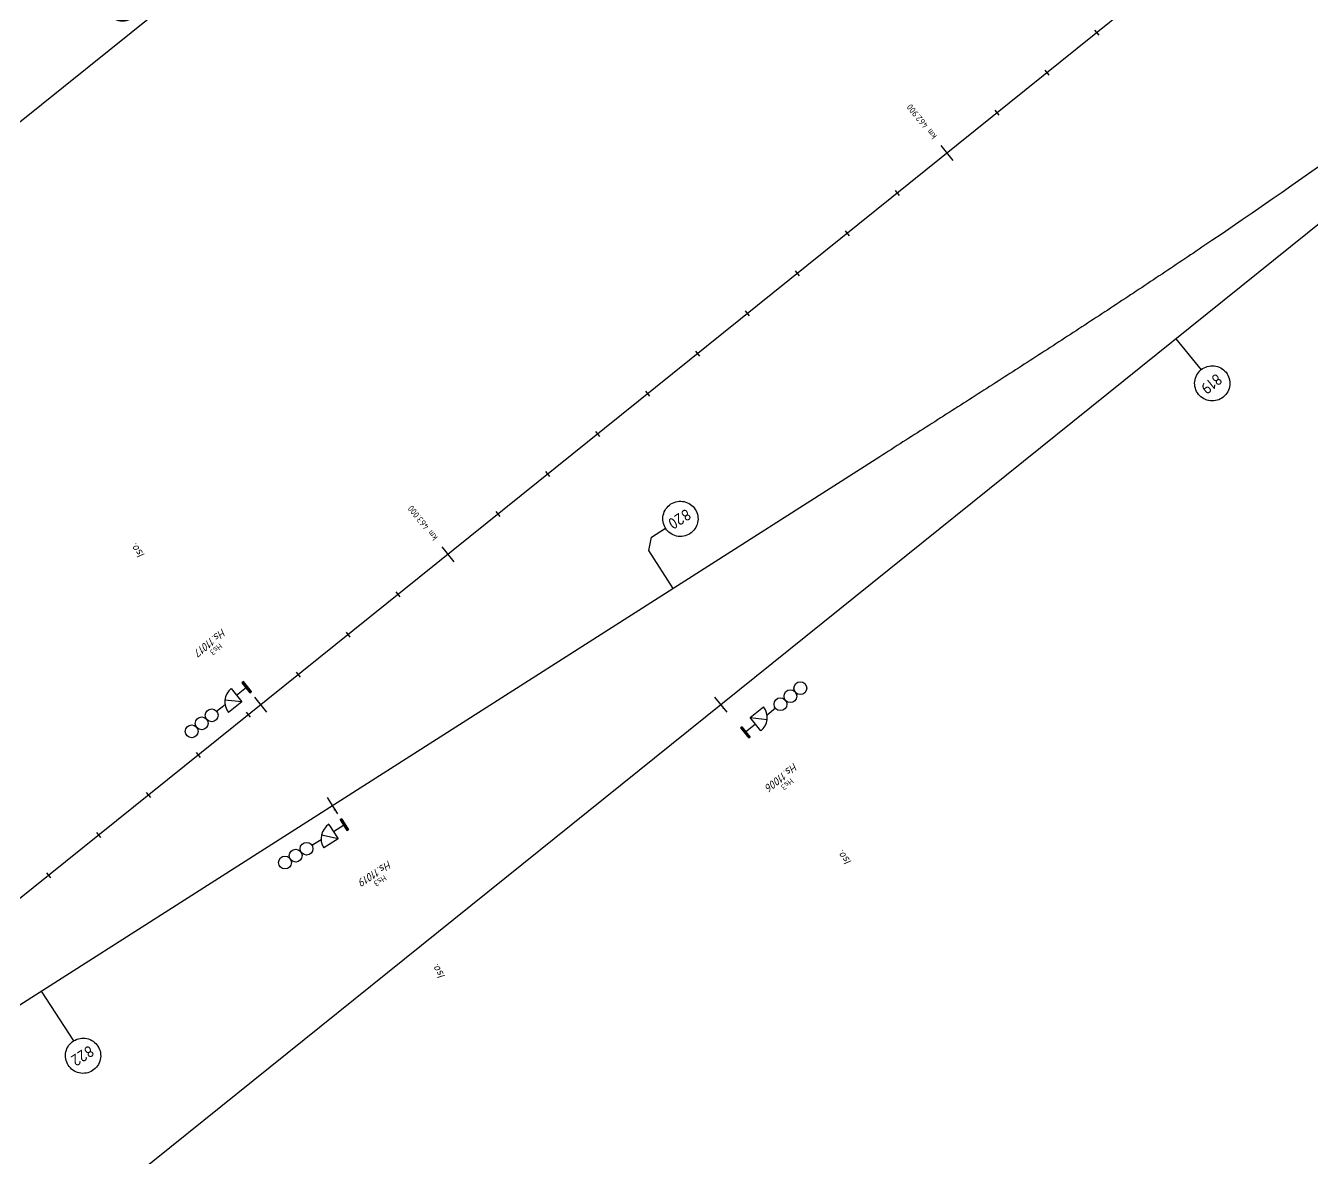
# Model space of a CAD drawing. Header units: metres. Extents: x 304105 to 305280, y 6702571 to 6703615.
# Drawn here: x 304495.6 to 304696.5, y 6702747.4 to 6702924.2 of the extents above; entities that cross this region are included whole.
import ezdxf
from ezdxf.enums import TextEntityAlignment as Align

# ---------------------------------------------------------------- set-up
doc = ezdxf.new("R2010")
doc.units = ezdxf.units.M
for name, color, linetype in [('JBTFE__INNSETTINGSPUNKT', 62, 'Continuous'), ('JBTFE_TABELLER', 7, 'Continuous'), ('JBTOB__INFO', 4, 'Continuous'), ('JBTOB__NAVN', 2, 'Continuous'), ('JBTOB_KO_SPO', 2, 'Continuous'), ('JBTSI__INFO', 4, 'Continuous'), ('JBTSI__NAVN', 2, 'Continuous'), ('JBTSI_SA_SIG', 2, 'Continuous'), ('JBTSI_SA_SKJ', 2, 'Continuous'), ('JBTSI_SA_SPF', 2, 'Continuous'), ('RC_SYMBOLFRAMES', 7, 'Continuous')]:
    doc.layers.add(name, color=color, linetype=linetype)
doc.layers.add('JBTFE_ANNOTATIONS_MILEAGE', color=2, linetype='Continuous', true_color=0xffff00)
doc.styles.add('ISO', font='iso3098.shx')
doc.styles.add('RC-STANDARD', font='iso3098.shx')

# ---------------------------------------------------------------- blocks, each defined once
blk = doc.blocks.new('NO-BN-2D-JBTFE-SECTION-SYMBOL')
at = {"color": 0, "linetype": 'ByBlock', "lineweight": -2, "transparency": 16777216, "style": 'ISO'}
blk.add_attdef('X_001', (-0.63, -0.9), '', height=1.8, dxfattribs=at)
blk = doc.blocks.new('*Z47')
at = {"layer": 'RC_SYMBOLFRAMES', "color": 0, "linetype": 'Continuous', "transparency": 16777216}
blk.add_lwpolyline([(-0.09, 2.75, -0.414214), (2.66, 0), (2.66, 0, -0.414214), (-0.09, -2.75, -0.414214), (-2.84, 0), (-2.84, 0, -0.414214), (-0.09, 2.75)], format="xyb", close=True, dxfattribs=at)
blk.add_lwpolyline([(0, -12), (-0.07, -2.75)], dxfattribs=at)
at = {"color": 0, "linetype": 'ByBlock', "lineweight": -2, "transparency": 16777216}
ref = blk.add_blockref('NO-BN-2D-JBTFE-SECTION-SYMBOL', (0, 0), dxfattribs=at)
ref.add_attrib('X_001', '822', (-1.86, -0.93), dxfattribs={"color": 0, "linetype": 'ByBlock', "lineweight": -2, "transparency": 16777216, "height": 1.8, "style": 'ISO'})
at = {"layer": 'JBTSI__INFO', "color": 0, "linetype": 'ByBlock', "lineweight": -2, "transparency": 16777216, "style": 'ISO'}
blk.add_attdef('OBJEKTINFO', text='', height=0.9, rotation=270, dxfattribs=at).set_placement((1.4, 30), align=Align.MIDDLE_CENTER)
at = {"layer": 'JBTSI__NAVN', "color": 0, "linetype": 'ByBlock', "lineweight": -2, "transparency": 16777216, "style": 'ISO', "oblique": 15}
blk.add_attdef('OBJEKTNAVN', text='', height=1.25, rotation=270, dxfattribs=at).set_placement((0, 30), align=Align.MIDDLE_CENTER)
blk = doc.blocks.new('*Z55', base_point=(304770.23, 6702976.87))
at = {"color": 0}
for p, q in [((304662.53, 6702923.52), (304663.16, 6702922.74)), ((304654.74, 6702917.26), (304655.36, 6702916.48)), ((304646.94, 6702910.99), (304647.57, 6702910.21)), ((304638.52, 6702905.5), (304640.4, 6702903.17)), ((304631.36, 6702898.46), (304631.98, 6702897.68)), ((304623.56, 6702892.19), (304624.19, 6702891.41)), ((304615.77, 6702885.93), (304616.4, 6702885.15)), ((304607.98, 6702879.66), (304608.6, 6702878.88)), ((304600.18, 6702873.39), (304600.81, 6702872.61)), ((304592.39, 6702867.13), (304593.02, 6702866.35)), ((304584.6, 6702860.86), (304585.22, 6702860.08)), ((304576.8, 6702854.6), (304577.43, 6702853.82)), ((304569.01, 6702848.33), (304569.63, 6702847.55)), ((304560.59, 6702842.84), (304562.47, 6702840.51)), ((304553.42, 6702835.8), (304554.05, 6702835.02)), ((304545.63, 6702829.53), (304546.25, 6702828.75)), ((304537.83, 6702823.27), (304538.46, 6702822.49)), ((304530.04, 6702817), (304530.67, 6702816.22)), ((304522.25, 6702810.74), (304522.87, 6702809.96)), ((304514.45, 6702804.47), (304515.08, 6702803.69)), ((304506.66, 6702798.2), (304507.29, 6702797.42)), ((304498.87, 6702791.94), (304499.49, 6702791.16))]:
    blk.add_line(p, q, dxfattribs=at)
at = {"color": 0, "char_height": 1, "attachment_point": 4, "rotation": 128.7992, "style": 'RC-STANDARD'}
for s, insert in [('km 462.900', (304637.58, 6702906.67)), ('km 463.000', (304559.65, 6702844.01))]:
    blk.add_mtext(s, dxfattribs=dict(at, insert=insert))
blk = doc.blocks.new('NO-BN-2D-JBTSI-SIGNAL-20-HS3-DS')
at = {"color": 0, "linetype": 'ByBlock', "lineweight": -2, "transparency": 16777216}
for p, q in [((-1.33, 2), (-1.33, 4.67)), ((0, 6), (0, 4.31)), ((-1.33, 2), (0.55, 3.89)), ((1.33, 2), (-1.33, 2)), ((0, 2), (0, 0))]:
    blk.add_line(p, q, dxfattribs=at)
at = {"color": 0, "linetype": 'Continuous', "lineweight": -2, "transparency": 16777216}
for p, q in [((-0.71, -0.15), (-1, 0.14)), ((-0.76, -0.15), (-1, 0.09)), ((-0.8, -0.15), (-1, 0.05)), ((-0.85, -0.15), (-1, 0)), ((-0.67, -0.15), (-0.97, 0.15)), ((-0.62, -0.15), (-0.92, 0.15)), ((-0.58, -0.15), (-0.88, 0.15)), ((-0.53, -0.15), (-0.83, 0.15)), ((-0.49, -0.15), (-0.79, 0.15)), ((-0.44, -0.15), (-0.74, 0.15)), ((-0.4, -0.15), (-0.7, 0.15)), ((-0.35, -0.15), (-0.65, 0.15)), ((-0.31, -0.15), (-0.61, 0.15)), ((-0.26, -0.15), (-0.56, 0.15)), ((-0.22, -0.15), (-0.52, 0.15)), ((-0.17, -0.15), (-0.47, 0.15)), ((-0.13, -0.15), (-0.43, 0.15)), ((-0.08, -0.15), (-0.38, 0.15)), ((-0.04, -0.15), (-0.34, 0.15)), ((0.01, -0.15), (-0.29, 0.15)), ((0.05, -0.15), (-0.25, 0.15)), ((0.1, -0.15), (-0.2, 0.15)), ((0.14, -0.15), (-0.16, 0.15)), ((0.18, -0.15), (-0.12, 0.15)), ((0.23, -0.15), (-0.07, 0.15)), ((0.27, -0.15), (-0.03, 0.15)), ((0.32, -0.15), (0.02, 0.15)), ((0.36, -0.15), (0.06, 0.15)), ((0.41, -0.15), (0.11, 0.15)), ((0.45, -0.15), (0.15, 0.15)), ((0.5, -0.15), (0.2, 0.15)), ((0.54, -0.15), (0.24, 0.15)), ((0.59, -0.15), (0.29, 0.15)), ((0.63, -0.15), (0.33, 0.15)), ((0.68, -0.15), (0.38, 0.15)), ((0.72, -0.15), (0.42, 0.15)), ((0.77, -0.15), (0.47, 0.15)), ((0.81, -0.15), (0.51, 0.15)), ((0.86, -0.15), (0.56, 0.15)), ((0.9, -0.15), (0.6, 0.15)), ((0.95, -0.15), (0.65, 0.15)), ((0.99, -0.15), (0.69, 0.15)), ((1, -0.11), (0.74, 0.15)), ((1, -0.07), (0.78, 0.15)), ((1, -0.02), (0.83, 0.15)), ((1, 0.02), (0.87, 0.15)), ((1, 0.07), (0.92, 0.15)), ((1, 0.11), (0.96, 0.15)), ((-0.89, -0.15), (-1, -0.04)), ((-0.94, -0.15), (-1, -0.09)), ((-0.98, -0.15), (-1, -0.13))]:
    blk.add_line(p, q, dxfattribs=at)
at = {"color": 0, "linetype": 'ByBlock', "lineweight": -2, "transparency": 16777216}
blk.add_lwpolyline([(1, -0.15), (1, 0.15), (-1, 0.15), (-1, -0.15)], close=True, dxfattribs=at)
for centre in [(0, 11), (0, 9), (0, 7)]:
    blk.add_circle(centre, 1, dxfattribs=at)
blk.add_arc((-1.33, 2), 2.67, 0, 90, dxfattribs=at)
blk = doc.blocks.new('NO-BN-2D-INSERTION-POINT')
at = {"layer": 'JBTFE__INNSETTINGSPUNKT', "linetype": 'ByBlock', "lineweight": -2, "transparency": 16777216}
for p, q in [((-0.05, 0), (0.05, 0)), ((0, -0.05), (0, 0.05))]:
    blk.add_line(p, q, dxfattribs=at)
blk.add_circle((0, 0), 0.05, dxfattribs=at)
blk = doc.blocks.new('*Z60')
at = {"color": 0, "linetype": 'ByBlock', "lineweight": -2, "transparency": 16777216, "rotation": 270.0000000000001}
blk.add_blockref('NO-BN-2D-JBTSI-SIGNAL-20-HS3-DS', (0, 0), dxfattribs=at)
at = {"color": 0, "linetype": 'ByBlock', "lineweight": -2, "transparency": 16777216}
blk.add_blockref('NO-BN-2D-INSERTION-POINT', (0, 0), dxfattribs=at)
at = {"layer": 'JBTSI__INFO', "color": 0, "linetype": 'ByBlock', "lineweight": -2, "transparency": 16777216, "style": 'ISO'}
blk.add_attdef('OBJEKTINFO', text='', height=0.9, dxfattribs=at).set_placement((0, -7.6), align=Align.MIDDLE_CENTER)
at = {"layer": 'JBTSI__NAVN', "color": 0, "linetype": 'ByBlock', "lineweight": -2, "transparency": 16777216, "style": 'ISO', "oblique": 15}
blk.add_attdef('OBJEKTNAVN', text='', height=1.25, dxfattribs=at).set_placement((0, -9), align=Align.MIDDLE_CENTER)
blk = doc.blocks.new('*Z61')
at = {"color": 0, "linetype": 'ByBlock', "lineweight": -2, "transparency": 16777216, "rotation": 266.8295509203166}
blk.add_blockref('NO-BN-2D-JBTSI-SIGNAL-20-HS3-DS', (0, 0), dxfattribs=at)
at = {"color": 0, "linetype": 'ByBlock', "lineweight": -2, "transparency": 16777216}
blk.add_blockref('NO-BN-2D-INSERTION-POINT', (0, 0), dxfattribs=at)
at = {"layer": 'JBTSI__INFO', "color": 0, "linetype": 'ByBlock', "lineweight": -2, "transparency": 16777216, "style": 'ISO'}
blk.add_attdef('OBJEKTINFO', text='', height=0.9, dxfattribs=at).set_placement((0, 10.4), align=Align.MIDDLE_CENTER)
at = {"layer": 'JBTSI__NAVN', "color": 0, "linetype": 'ByBlock', "lineweight": -2, "transparency": 16777216, "style": 'ISO', "oblique": 15}
blk.add_attdef('OBJEKTNAVN', text='', height=1.25, dxfattribs=at).set_placement((0, 9), align=Align.MIDDLE_CENTER)
blk = doc.blocks.new('NO-BN-2D-JBTSI-TOGDETEKSJON-EN-STREK-ISOLERT-SKJOET')
at = {"color": 0, "linetype": 'ByBlock', "lineweight": -2, "transparency": 16777216}
blk.add_line((0, -2.25), (0, 0.75), dxfattribs=at)
blk = doc.blocks.new('*Z72')
at = {"color": 0, "linetype": 'ByBlock', "lineweight": -2, "transparency": 16777216}
for name in ['NO-BN-2D-INSERTION-POINT', 'NO-BN-2D-JBTSI-TOGDETEKSJON-EN-STREK-ISOLERT-SKJOET']:
    blk.add_blockref(name, (0, 0), dxfattribs=at)
at = {"layer": 'JBTSI__INFO', "color": 0, "linetype": 'ByBlock', "lineweight": -2, "transparency": 16777216, "style": 'ISO'}
blk.add_attdef('OBJEKTINFO', text='', height=0.9, rotation=270, dxfattribs=at).set_placement((1.4, 30), align=Align.MIDDLE_CENTER)
at = {"layer": 'JBTSI__NAVN', "color": 0, "linetype": 'ByBlock', "lineweight": -2, "transparency": 16777216, "style": 'ISO', "oblique": 15}
blk.add_attdef('OBJEKTNAVN', text='', height=1.25, rotation=270, dxfattribs=at).set_placement((0, 30), align=Align.MIDDLE_CENTER)
blk = doc.blocks.new('*Z73')
at = {"color": 0, "linetype": 'ByBlock', "lineweight": -2, "transparency": 16777216, "rotation": 180}
blk.add_blockref('NO-BN-2D-JBTSI-TOGDETEKSJON-EN-STREK-ISOLERT-SKJOET', (0, 0), dxfattribs=at)
at = {"color": 0, "linetype": 'ByBlock', "lineweight": -2, "transparency": 16777216}
blk.add_blockref('NO-BN-2D-INSERTION-POINT', (0, 0), dxfattribs=at)
at = {"layer": 'JBTSI__INFO', "color": 0, "linetype": 'ByBlock', "lineweight": -2, "transparency": 16777216, "style": 'ISO'}
blk.add_attdef('OBJEKTINFO', text='', height=0.9, rotation=270, dxfattribs=at).set_placement((1.4, -30), align=Align.MIDDLE_CENTER)
at = {"layer": 'JBTSI__NAVN', "color": 0, "linetype": 'ByBlock', "lineweight": -2, "transparency": 16777216, "style": 'ISO', "oblique": 15}
blk.add_attdef('OBJEKTNAVN', text='', height=1.25, rotation=270, dxfattribs=at).set_placement((0, -30), align=Align.MIDDLE_CENTER)
blk = doc.blocks.new('*Z74')
at = {"layer": 'RC_SYMBOLFRAMES', "color": 0, "linetype": 'Continuous', "transparency": 16777216}
blk.add_lwpolyline([(0, 12), (0, 4.94), (-1.5, 3.44), (-4.08, 3.44)], dxfattribs=at)
blk.add_lwpolyline([(-6.83, 6.19, -0.414214), (-4.08, 3.44), (-4.08, 3.44, -0.414214), (-6.83, 0.69, -0.414214), (-9.58, 3.44), (-9.58, 3.44, -0.414214), (-6.83, 6.19)], format="xyb", close=True, dxfattribs=at)
at = {"color": 0, "linetype": 'ByBlock', "lineweight": -2, "transparency": 16777216}
ref = blk.add_blockref('NO-BN-2D-JBTFE-SECTION-SYMBOL', (-6.71, 3.44), dxfattribs=at)
ref.add_attrib('X_001', '820', (-8.54, 2.51), dxfattribs={"color": 0, "linetype": 'ByBlock', "lineweight": -2, "transparency": 16777216, "height": 1.8, "style": 'ISO'})
at = {"layer": 'JBTSI__INFO', "linetype": 'ByBlock', "lineweight": -2, "transparency": 16777216, "style": 'ISO'}
blk.add_attdef('OBJEKTINFO', text='', height=0.9, rotation=270, dxfattribs=at).set_placement((-1.4, 30), align=Align.MIDDLE_CENTER)
at = {"layer": 'JBTSI__NAVN', "color": 0, "linetype": 'ByBlock', "lineweight": -2, "transparency": 16777216, "style": 'ISO', "oblique": 15}
blk.add_attdef('OBJEKTNAVN', text='', height=1.25, rotation=270, dxfattribs=at).set_placement((1.4, 30), align=Align.MIDDLE_CENTER)
blk = doc.blocks.new('*Z92')
at = {"color": 0, "linetype": 'ByBlock', "lineweight": -2, "transparency": 16777216}
for name in ['NO-BN-2D-INSERTION-POINT', 'NO-BN-2D-JBTSI-TOGDETEKSJON-EN-STREK-ISOLERT-SKJOET']:
    blk.add_blockref(name, (0, 0), dxfattribs=at)
at = {"layer": 'JBTOB__INFO', "color": 0, "linetype": 'ByBlock', "lineweight": -2, "transparency": 16777216, "style": 'ISO'}
blk.add_attdef('OBJEKTINFO', text='', height=0.9, rotation=270, dxfattribs=at).set_placement((-1.4, 30), align=Align.MIDDLE_CENTER)
at = {"layer": 'JBTOB__NAVN', "color": 0, "linetype": 'ByBlock', "lineweight": -2, "transparency": 16777216, "style": 'ISO', "oblique": 15}
blk.add_attdef('OBJEKTNAVN', text='', height=1.25, rotation=270, dxfattribs=at).set_placement((1.4, 30), align=Align.MIDDLE_CENTER)
blk = doc.blocks.new('*Z93')
at = {"color": 0, "linetype": 'ByBlock', "lineweight": -2, "transparency": 16777216, "rotation": 90.00000000000001}
blk.add_blockref('NO-BN-2D-JBTSI-SIGNAL-20-HS3-DS', (0, 0), dxfattribs=at)
at = {"color": 0, "linetype": 'ByBlock', "lineweight": -2, "transparency": 16777216}
blk.add_blockref('NO-BN-2D-INSERTION-POINT', (0, 0), dxfattribs=at)
at = {"layer": 'JBTSI__INFO', "color": 0, "linetype": 'ByBlock', "lineweight": -2, "transparency": 16777216, "style": 'ISO'}
blk.add_attdef('OBJEKTINFO', text='', height=0.9, dxfattribs=at).set_placement((0, 11), align=Align.MIDDLE_CENTER)
at = {"layer": 'JBTSI__NAVN', "color": 0, "linetype": 'ByBlock', "lineweight": -2, "transparency": 16777216, "style": 'ISO', "oblique": 15}
blk.add_attdef('OBJEKTNAVN', text='', height=1.25, dxfattribs=at).set_placement((0, 8), align=Align.MIDDLE_CENTER)
blk = doc.blocks.new('*Z94')
at = {"layer": 'RC_SYMBOLFRAMES', "color": 0, "linetype": 'Continuous', "transparency": 16777216}
blk.add_lwpolyline([(-0.06, 2.75, -0.414214), (2.69, 0), (2.69, 0, -0.414214), (-0.06, -2.75, -0.414214), (-2.81, 0), (-2.81, 0, -0.414214), (-0.06, 2.75)], format="xyb", close=True, dxfattribs=at)
blk.add_lwpolyline([(0, -9), (-0.04, -2.75)], dxfattribs=at)
at = {"color": 0, "linetype": 'ByBlock', "lineweight": -2, "transparency": 16777216}
ref = blk.add_blockref('NO-BN-2D-JBTFE-SECTION-SYMBOL', (0, 0), dxfattribs=at)
ref.add_attrib('X_001', '819', (-1.63, -0.9), dxfattribs={"color": 0, "linetype": 'ByBlock', "lineweight": -2, "transparency": 16777216, "height": 1.8, "style": 'ISO'})
at = {"layer": 'JBTSI__INFO', "linetype": 'ByBlock', "lineweight": -2, "transparency": 16777216, "style": 'ISO'}
blk.add_attdef('OBJEKTINFO', text='', height=0.9, rotation=270, dxfattribs=at).set_placement((-1.4, 30), align=Align.MIDDLE_CENTER)
at = {"layer": 'JBTSI__NAVN', "color": 0, "linetype": 'ByBlock', "lineweight": -2, "transparency": 16777216, "style": 'ISO', "oblique": 15}
blk.add_attdef('OBJEKTNAVN', text='', height=1.25, rotation=270, dxfattribs=at).set_placement((1.4, 30), align=Align.MIDDLE_CENTER)
blk = doc.blocks.new('NO-BN-2D-JBTSI-SIGNAL-20-HS3')
at = {"color": 0, "linetype": 'ByBlock', "lineweight": -2, "transparency": 16777216}
blk.add_line((0, 6), (0, 0), dxfattribs=at)
at = {"color": 0, "linetype": 'Continuous', "lineweight": -2, "transparency": 16777216}
for p, q in [((-0.71, -0.15), (-1, 0.14)), ((-0.76, -0.15), (-1, 0.09)), ((-0.8, -0.15), (-1, 0.05)), ((-0.85, -0.15), (-1, 0)), ((-0.67, -0.15), (-0.97, 0.15)), ((-0.62, -0.15), (-0.92, 0.15)), ((-0.58, -0.15), (-0.88, 0.15)), ((-0.53, -0.15), (-0.83, 0.15)), ((-0.49, -0.15), (-0.79, 0.15)), ((-0.44, -0.15), (-0.74, 0.15)), ((-0.4, -0.15), (-0.7, 0.15)), ((-0.35, -0.15), (-0.65, 0.15)), ((-0.31, -0.15), (-0.61, 0.15)), ((-0.26, -0.15), (-0.56, 0.15)), ((-0.22, -0.15), (-0.52, 0.15)), ((-0.17, -0.15), (-0.47, 0.15)), ((-0.13, -0.15), (-0.43, 0.15)), ((-0.08, -0.15), (-0.38, 0.15)), ((-0.04, -0.15), (-0.34, 0.15)), ((0.01, -0.15), (-0.29, 0.15)), ((0.05, -0.15), (-0.25, 0.15)), ((0.1, -0.15), (-0.2, 0.15)), ((0.14, -0.15), (-0.16, 0.15)), ((0.18, -0.15), (-0.12, 0.15)), ((0.23, -0.15), (-0.07, 0.15)), ((0.27, -0.15), (-0.03, 0.15)), ((0.32, -0.15), (0.02, 0.15)), ((0.36, -0.15), (0.06, 0.15)), ((0.41, -0.15), (0.11, 0.15)), ((0.45, -0.15), (0.15, 0.15)), ((0.5, -0.15), (0.2, 0.15)), ((0.54, -0.15), (0.24, 0.15)), ((0.59, -0.15), (0.29, 0.15)), ((0.63, -0.15), (0.33, 0.15)), ((0.68, -0.15), (0.38, 0.15)), ((0.72, -0.15), (0.42, 0.15)), ((0.77, -0.15), (0.47, 0.15)), ((0.81, -0.15), (0.51, 0.15)), ((0.86, -0.15), (0.56, 0.15)), ((0.9, -0.15), (0.6, 0.15)), ((0.95, -0.15), (0.65, 0.15)), ((0.99, -0.15), (0.69, 0.15)), ((1, -0.11), (0.74, 0.15)), ((1, -0.07), (0.78, 0.15)), ((1, -0.02), (0.83, 0.15)), ((1, 0.02), (0.87, 0.15)), ((1, 0.07), (0.92, 0.15)), ((1, 0.11), (0.96, 0.15)), ((-0.89, -0.15), (-1, -0.04)), ((-0.94, -0.15), (-1, -0.09)), ((-0.98, -0.15), (-1, -0.13))]:
    blk.add_line(p, q, dxfattribs=at)
at = {"color": 0, "linetype": 'ByBlock', "lineweight": -2, "transparency": 16777216}
blk.add_lwpolyline([(1, -0.15), (1, 0.15), (-1, 0.15), (-1, -0.15)], close=True, dxfattribs=at)
for centre in [(0, 11), (0, 9), (0, 7)]:
    blk.add_circle(centre, 1, dxfattribs=at)
blk = doc.blocks.new('NO-BN-2D-JBTSI-SIGNAL-43-DS')
at = {"color": 0, "linetype": 'ByBlock', "lineweight": -2, "transparency": 16777216}
for p, q in [((-1.33, 2), (-1.33, 4.67)), ((-1.33, 2), (0.55, 3.89)), ((1.33, 2), (-1.33, 2)), ((0, 0), (0, 2))]:
    blk.add_line(p, q, dxfattribs=at)
at = {"color": 0, "linetype": 'Continuous', "lineweight": -2, "transparency": 16777216}
for p, q in [((-0.71, -0.15), (-1, 0.14)), ((-0.76, -0.15), (-1, 0.09)), ((-0.8, -0.15), (-1, 0.05)), ((-0.85, -0.15), (-1, 0)), ((-0.67, -0.15), (-0.97, 0.15)), ((-0.62, -0.15), (-0.92, 0.15)), ((-0.58, -0.15), (-0.88, 0.15)), ((-0.53, -0.15), (-0.83, 0.15)), ((-0.49, -0.15), (-0.79, 0.15)), ((-0.44, -0.15), (-0.74, 0.15)), ((-0.4, -0.15), (-0.7, 0.15)), ((-0.35, -0.15), (-0.65, 0.15)), ((-0.31, -0.15), (-0.61, 0.15)), ((-0.26, -0.15), (-0.56, 0.15)), ((-0.22, -0.15), (-0.52, 0.15)), ((-0.17, -0.15), (-0.47, 0.15)), ((-0.13, -0.15), (-0.43, 0.15)), ((-0.08, -0.15), (-0.38, 0.15)), ((-0.04, -0.15), (-0.34, 0.15)), ((0.01, -0.15), (-0.29, 0.15)), ((0.05, -0.15), (-0.25, 0.15)), ((0.1, -0.15), (-0.2, 0.15)), ((0.14, -0.15), (-0.16, 0.15)), ((0.18, -0.15), (-0.12, 0.15)), ((0.23, -0.15), (-0.07, 0.15)), ((0.27, -0.15), (-0.03, 0.15)), ((0.32, -0.15), (0.02, 0.15)), ((0.36, -0.15), (0.06, 0.15)), ((0.41, -0.15), (0.11, 0.15)), ((0.45, -0.15), (0.15, 0.15)), ((0.5, -0.15), (0.2, 0.15)), ((0.54, -0.15), (0.24, 0.15)), ((0.59, -0.15), (0.29, 0.15)), ((0.63, -0.15), (0.33, 0.15)), ((0.68, -0.15), (0.38, 0.15)), ((0.72, -0.15), (0.42, 0.15)), ((0.77, -0.15), (0.47, 0.15)), ((0.81, -0.15), (0.51, 0.15)), ((0.86, -0.15), (0.56, 0.15)), ((0.9, -0.15), (0.6, 0.15)), ((0.95, -0.15), (0.65, 0.15)), ((0.99, -0.15), (0.69, 0.15)), ((1, -0.11), (0.74, 0.15)), ((1, -0.07), (0.78, 0.15)), ((1, -0.02), (0.83, 0.15)), ((1, 0.02), (0.87, 0.15)), ((1, 0.07), (0.92, 0.15)), ((1, 0.11), (0.96, 0.15)), ((-0.89, -0.15), (-1, -0.04)), ((-0.94, -0.15), (-1, -0.09)), ((-0.98, -0.15), (-1, -0.13))]:
    blk.add_line(p, q, dxfattribs=at)
at = {"color": 0, "linetype": 'ByBlock', "lineweight": -2, "transparency": 16777216}
blk.add_lwpolyline([(1, -0.15), (1, 0.15), (-1, 0.15), (-1, -0.15)], close=True, dxfattribs=at)
blk.add_arc((-1.33, 2), 2.67, 0, 90, dxfattribs=at)
blk = doc.blocks.new('*T96')
at = {"layer": 'JBTFE_TABELLER', "color": 0, "linetype": 'ByBlock', "lineweight": -2, "transparency": 16777216}
for p, q in [((-252.96, 314.62), (-876.43, -186.65)), ((0, 0), (-252.96, 314.62)), ((-247.73, 308.13), (-871.21, -193.15)), ((-239.17, 297.48), (-862.65, -203.8)), ((-233.95, 290.98), (-857.43, -210.29)), ((-228.73, 284.49), (-852.2, -216.79)), ((-223.51, 277.99), (-846.98, -223.28)), ((-64.72, -15.25), (-299.72, 277.03)), ((-218.28, 271.5), (-841.76, -229.78)), ((-208.79, 259.69), (-832.27, -241.58)), ((-199.3, 247.88), (-822.78, -253.39)), ((-111.48, -52.85), (-346.48, 239.43)), ((-189.81, 236.08), (-813.28, -265.2)), ((-180.31, 224.27), (-803.79, -277)), ((-170.82, 212.46), (-794.3, -288.81)), ((-158.24, -90.45), (-393.24, 201.84)), ((-161.33, 200.66), (-784.8, -300.62)), ((-151.83, 188.85), (-775.31, -312.43)), ((-142.34, 177.04), (-765.82, -324.23)), ((-132.85, 165.23), (-756.33, -336.04)), ((-197.28, -137.65), (-440, 164.24)), ((-123.36, 153.43), (-746.83, -347.85)), ((-113.86, 141.62), (-737.34, -359.65)), ((-104.37, 129.81), (-727.85, -371.46)), ((-94.88, 118.01), (-718.35, -383.27)), ((-267.35, -178.17), (-502.35, 114.11)), ((-85.38, 106.2), (-708.86, -395.07)), ((-75.89, 94.39), (-699.37, -406.88)), ((-66.4, 82.58), (-689.88, -418.69)), ((-314.11, -215.76), (-549.11, 76.52)), ((-56.91, 70.78), (-680.38, -430.5)), ((-47.41, 58.97), (-670.89, -442.3)), ((-353.15, -262.97), (-595.87, 38.92)), ((-17.96, 22.34), (-641.44, -478.93)), ((-10.23, 12.73), (-633.71, -488.54)), ((-407.64, -290.95), (-642.63, 1.33)), ((0, 0), (-623.48, -501.27)), ((-454.4, -328.55), (-689.39, -36.27)), ((-501.16, -366.15), (-736.15, -73.86)), ((-540.19, -413.35), (-782.91, -111.46)), ((-594.68, -441.34), (-829.67, -149.06)), ((-623.48, -501.27), (-876.43, -186.65))]:
    blk.add_line(p, q, dxfattribs=at)
at = {"layer": 'JBTFE_TABELLER', "color": 0, "transparency": 16777216, "rotation": 218.7991578930768}
for name, p in [('NO-BN-2D-JBTSI-SIGNAL-43-DS', (-851.86, -169.34)), ('NO-BN-2D-JBTSI-SIGNAL-43-DS', (-844.97, -177.91)), ('NO-BN-2D-JBTSI-SIGNAL-43-DS', (-838.07, -186.49)), ('NO-BN-2D-JBTSI-SIGNAL-43-DS', (-832.85, -192.98)), ('NO-BN-2D-JBTSI-SIGNAL-43-DS', (-827.63, -199.47)), ('NO-BN-2D-JBTSI-SIGNAL-43-DS', (-822.41, -205.97)), ('NO-BN-2D-JBTSI-SIGNAL-20-HS3', (-817.35, -212.26)), ('NO-BN-2D-JBTSI-SIGNAL-20-HS3', (-807.85, -224.07)), ('NO-BN-2D-JBTSI-SIGNAL-20-HS3-DS', (-798.36, -235.88)), ('NO-BN-2D-JBTSI-SIGNAL-20-HS3-DS', (-788.87, -247.68)), ('NO-BN-2D-JBTSI-SIGNAL-20-HS3-DS', (-779.38, -259.49)), ('NO-BN-2D-JBTSI-SIGNAL-20-HS3-DS', (-769.88, -271.3)), ('NO-BN-2D-JBTSI-SIGNAL-20-HS3-DS', (-760.39, -283.11)), ('NO-BN-2D-JBTSI-SIGNAL-20-HS3-DS', (-750.9, -294.91)), ('NO-BN-2D-JBTSI-SIGNAL-20-HS3-DS', (-741.4, -306.72)), ('NO-BN-2D-JBTSI-SIGNAL-20-HS3-DS', (-731.91, -318.53)), ('NO-BN-2D-JBTSI-SIGNAL-20-HS3', (-722.42, -330.33)), ('NO-BN-2D-JBTSI-SIGNAL-20-HS3-DS', (-712.93, -342.14)), ('NO-BN-2D-JBTSI-SIGNAL-20-HS3-DS', (-703.43, -353.95)), ('NO-BN-2D-JBTSI-SIGNAL-20-HS3-DS', (-693.94, -365.76)), ('NO-BN-2D-JBTSI-SIGNAL-20-HS3', (-684.45, -377.56)), ('NO-BN-2D-JBTSI-SIGNAL-20-HS3-DS', (-674.95, -389.37)), ('NO-BN-2D-JBTSI-SIGNAL-20-HS3-DS', (-665.46, -401.18)), ('NO-BN-2D-JBTSI-SIGNAL-20-HS3-DS', (-655.97, -412.98))]:
    blk.add_blockref(name, p, dxfattribs=at)
at = {"layer": 'JBTFE_TABELLER', "color": 0, "transparency": 16777216, "attachment_point": 5, "rotation": 218.7992, "style": 'RC-STANDARD'}
for s, insert, char_height, width in [('Dvergsignal', (-273.72, 292.58), 4, 57), ('Dvergsignal', (-266.83, 284), 4, 57), ('Dvergsignal', (-259.94, 275.43), 4, 57), ('Dvergsignal', (-254.72, 268.94), 4, 57), ('Dvergsignal', (-249.5, 262.44), 4, 57), ('Synkende km', (-320.49, 254.98), 4, 57), ('Dvergsignal', (-244.28, 255.95), 4, 57), ('Synkende km', (-313.59, 246.41), 4, 57), ('Hovedsignal', (-236.92, 246.8), 4, 57), ('Synkende km', (-306.7, 237.84), 4, 57), ('Hovedsignal', (-227.42, 234.99), 4, 57), ('Stigende km', (-301.48, 231.34), 4, 57), ('Stigende km', (-296.26, 224.85), 4, 57), ('Hovedsignal', (-217.93, 223.18), 4, 57), ('Stigende km', (-291.04, 218.35), 4, 57), ('Ds.R106', (-367.25, 217.39), 4, 57), ('Synkende km', (-283.68, 209.2), 4, 57), ('Hovedsignal', (-208.44, 211.38), 4, 57), ('Ds.R104', (-360.35, 208.81), 4, 57), ('Hovedsignal', (-198.95, 199.57), 4, 57), ('Ds.R102', (-353.46, 200.24), 4, 57), ('Synkende km', (-274.19, 197.39), 4, 57), ('Ds.R105', (-348.24, 193.75), 4, 57), ('Hovedsignal', (-189.45, 187.76), 4, 57), ('Synkende km', (-264.69, 185.59), 4, 57), ('Ds.R103', (-343.02, 187.25), 4, 57), ('Ds.R101', (-337.8, 180.76), 4, 57), ('Hovedsignal', (-179.96, 175.95), 4, 57), ('Synkende km', (-255.2, 173.78), 4, 57), ('80', (-414.01, 179.79), 4, 57), ('Hs.11016', (-330.44, 171.61), 4, 57), ('80', (-407.11, 171.22), 4, 57), ('Hovedsignal', (-170.47, 164.15), 4, 57), ('Synkende km', (-245.71, 161.97), 4, 57), ('Hs.11014', (-320.95, 159.8), 4, 57), ('80', (-400.22, 162.65), 4, 57), ('Hovedsignal', (-160.97, 152.34), 4, 57), ('80', (-395, 156.15), 4, 57), ('Synkende km', (-236.21, 150.17), 4, 57), ('Hs.11012', (-311.45, 147.99), 4, 57), ('80', (-389.78, 149.66), 4, 57), ('Hovedsignal', (-151.48, 140.53), 4, 57), ('Synkende km', (-226.72, 138.36), 4, 57), ('80', (-384.56, 143.16), 4, 57), ('Hs.11010', (-301.96, 136.18), 4, 57), ('250', (-377.2, 134.01), 4, 57), ('Synkende km', (-217.23, 126.55), 4, 57), ('Hovedsignal', (-141.99, 128.73), 4, 57), ('Hs.11008', (-292.47, 124.38), 4, 57), ('250', (-367.71, 122.2), 4, 57), ('Hovedsignal', (-132.5, 116.92), 4, 57), ('Stigende km', (-207.74, 114.74), 4, 57), ('Hs.11006', (-282.98, 112.57), 4, 57), ('Hovedsignal', (-123, 105.11), 4, 57), ('250', (-358.21, 110.4), 4, 57), ('Stigende km', (-198.24, 102.94), 4, 57), ('Hs.11004', (-273.48, 100.76), 4, 57), ('250', (-348.72, 98.59), 4, 57), ('Hovedsignal', (-113.51, 93.3), 4, 57), ('OUTBOUND', (-523.12, 92.07), 4, 57), ('Stigende km', (-188.75, 91.13), 4, 57), ('Hs.11002', (-263.99, 88.96), 4, 57), ('OUTBOUND', (-516.22, 83.5), 4, 57), ('Hovedsignal', (-104.02, 81.5), 4, 57), ('80', (-339.23, 86.78), 4, 57), ('Stigende km', (-179.26, 79.32), 4, 57), ('OUTBOUND', (-509.33, 74.92), 4, 57), ('Hs.11019', (-254.5, 77.15), 4, 57), ('250', (-329.74, 74.98), 4, 57), ('Hovedsignal', (-94.52, 69.69), 4, 57), ('OUTBOUND', (-504.11, 68.43), 4, 57), ('Stigende km', (-169.76, 67.52), 4, 57), ('[CROSSING-IN-TO-OUT]', (-569.88, 54.47), 4, 57), ('OUTBOUND', (-498.89, 61.93), 4, 57), ('Hs.11017', (-245, 65.34), 4, 57), ('250', (-320.24, 63.17), 4, 57), ('Hovedsignal', (-85.03, 57.88), 4, 57), ('OUTBOUND', (-493.67, 55.44), 4, 57), ('Stigende km', (-160.27, 55.71), 4, 57), ('Hs.11015', (-235.51, 53.54), 4, 57), ('[OUTBOUND]', (-562.98, 45.9), 4, 57), ('OUTBOUND', (-486.31, 46.29), 4, 57), ('250', (-310.75, 51.36), 4, 57), ('Hovedsignal', (-75.54, 46.08), 4, 57), ('Stigende km', (-150.78, 43.9), 4, 57), ('Hs.11013', (-226.02, 41.73), 4, 57), ('[INBOUND]', (-556.09, 37.33), 4, 57), ('OUTBOUND', (-476.82, 34.48), 4, 57), ('250', (-301.26, 39.55), 4, 57), ('[OUTBOUND]', (-550.87, 30.83), 4, 57), ('Stigende km', (-141.29, 32.1), 4, 57), ('[CROSSING-IN-TO-OUT]', (-540.43, 17.84), 4, 57), ('[TURNAROUND]', (-545.65, 24.34), 4, 57), ('Hs.11011', (-216.53, 29.92), 4, 57), ('Signaltype', (-56.07, 21.86), 7, 57), ('OUTBOUND', (-467.32, 22.67), 4, 57), ('250', (-291.76, 27.75), 4, 57), ('Stigende km', (-131.79, 20.29), 4, 57), ('[CROSSING-IN-TO-OUT]', (-533.07, 8.69), 4, 57), ('Hs.11009', (-207.03, 18.11), 4, 57), ('Høyre', (-616.64, 16.88), 4, 57), ('OUTBOUND', (-457.83, 10.87), 4, 57), ('250', (-282.27, 15.94), 4, 57), ('Stigende km', (-122.3, 8.48), 4, 57), ('Venstre', (-609.75, 8.3), 4, 57), ('Hs.11007', (-197.54, 6.31), 4, 57), ('OUTBOUND', (-448.34, -0.94), 4, 57), ('[OUTBOUND]', (-523.58, -3.11), 4, 57), ('250', (-272.78, 4.13), 4, 57), ('Høyre', (-602.85, -0.27), 4, 57), ('Hs.11005', (-188.05, -5.5), 4, 57), ('Høyre', (-597.63, -6.76), 4, 57), ('OUTBOUND', (-438.84, -12.75), 4, 57), ('250', (-263.29, -7.67), 4, 57), ('[INBOUND]', (-514.08, -14.92), 4, 57), ('Retning', (-102.83, -15.74), 7, 57), ('Venstre', (-592.41, -13.26), 4, 57), ('Hs.11003', (-178.55, -17.31), 4, 57), ('Høyre', (-587.19, -19.75), 4, 57), ('[TURNAROUND]', (-504.59, -26.73), 4, 57), ('OUTBOUND', (-429.35, -24.55), 4, 57), ('250', (-253.79, -19.48), 4, 57), ('-', (-663.4, -20.72), 4, 57), ('Høyre', (-579.83, -28.9), 4, 57), ('Hs.11001', (-169.06, -29.11), 4, 57), ('6205', (-656.51, -29.29), 4, 57), ('[TURNAROUND]', (-495.1, -38.54), 4, 57), ('OUTBOUND', (-419.86, -36.36), 4, 57), ('250', (-244.3, -31.29), 4, 57), ('Venstre', (-570.34, -40.71), 4, 57), ('Signalinformasjon', (-107.62, -57.66), 7, 237), ('-', (-649.61, -37.86), 4, 57), ('OUTBOUND', (-410.37, -48.17), 4, 57), ('250', (-234.81, -43.1), 4, 57), ('[INBOUND]', (-485.61, -50.34), 4, 57), ('-', (-644.39, -44.36), 4, 57), ('Navn', (-149.59, -53.33), 7, 57), ('Høyre', (-560.84, -52.52), 4, 57), ('-', (-639.17, -50.85), 4, 57), ('Rettspor', (-710.16, -58.31), 4, 57), ('OUTBOUND', (-400.87, -59.98), 4, 57), ('250', (-225.31, -54.9), 4, 57), ('Feil i kurverotasjon [CCW]', (-703.27, -66.89), 4, 57), ('[INBOUND]', (-476.11, -62.15), 4, 57), ('-', (-633.95, -57.35), 4, 57), ('Venstre', (-551.35, -64.32), 4, 57), ('[OUTBOUND]', (-466.62, -73.96), 4, 57), ('OUTBOUND', (-391.38, -71.78), 4, 57), ('250', (-215.82, -66.71), 4, 57), ('-', (-626.59, -66.5), 4, 57), ('Rettspor', (-696.37, -75.46), 4, 57), ('Venstre', (-541.86, -76.13), 4, 57), ('[TURNAROUND]', (-457.13, -85.76), 4, 57), ('Siktkrav [m]', (-196.35, -90.93), 7, 57), ('Rettspor', (-691.15, -81.95), 4, 57), ('927', (-617.1, -78.31), 4, 57), ('OUTBOUND', (-381.89, -83.59), 4, 57), ('Rettspor', (-685.93, -88.45), 4, 57), ('Høyre', (-532.37, -87.94), 4, 57), ('Rettspor', (-680.71, -94.94), 4, 57), ('[OUTBOUND]', (-447.63, -97.57), 4, 57), ('OUTBOUND', (-372.39, -95.4), 4, 57), ('Rettspor', (-756.92, -95.91), 4, 57), ('-', (-607.61, -90.11), 4, 57), ('Innerkurve', (-750.03, -104.48), 4, 57), ('Høyre', (-522.87, -99.75), 4, 57), ('Rettspor', (-673.35, -104.09), 4, 57), ('OUTBOUND', (-362.9, -107.2), 4, 57), ('[INBOUND]', (-438.14, -109.38), 4, 57), ('-', (-598.11, -101.92), 4, 57), ('Feil i kurverotasjon [CCW]', (-663.86, -115.9), 4, 57), ('Rettspor', (-743.14, -113.06), 4, 57), ('Høyre', (-513.38, -111.55), 4, 57), ('2000', (-588.62, -113.73), 4, 57), ('[TURNAROUND]', (-428.65, -121.19), 4, 57), ('OUTBOUND', (-353.41, -119.01), 4, 57), ('Rettspor', (-737.91, -119.55), 4, 57), ('Signaltabell Enkel - 100 2019-09-14 Interlocking Control Tables_2018', (-316.86, -244.27), 10, 797), ('Km i ref.spor', (-250.9, -134.79), 7, 77), ('Venstre', (-503.89, -123.36), 4, 57), ('Rettspor', (-732.69, -126.04), 4, 57), ('Rettspor', (-654.37, -127.71), 4, 57), ('[TURNAROUND]', (-419.16, -132.99), 4, 57), ('OUTBOUND', (-343.92, -130.82), 4, 57), ('-', (-579.13, -125.53), 4, 57), ('Rettspor', (-727.47, -132.54), 4, 57), ('Ds', (-803.68, -133.51), 4, 57), ('Høyre', (-494.39, -135.17), 4, 57), ('Feil i kurverotasjon [CW]', (-635.38, -151.32), 4, 57), ('Rettspor', (-644.87, -139.52), 4, 57), ('Rettspor', (-720.11, -141.69), 4, 57), ('OUTBOUND', (-334.42, -142.63), 4, 57), ('-', (-569.63, -137.34), 4, 57), ('[INBOUND]', (-409.66, -144.8), 4, 57), ('[CROSSING-IN-TO-OUT]', (-400.17, -156.61), 4, 57), ('Ds', (-796.79, -142.08), 4, 57), ('Venstre', (-484.9, -146.97), 4, 57), ('Innerkurve', (-710.62, -153.5), 4, 57), ('OUTBOUND', (-324.93, -154.43), 4, 57), ('Ds', (-789.9, -150.65), 4, 57), ('-', (-560.14, -149.15), 4, 57), ('Ds', (-784.67, -157.15), 4, 57), ('Høyre', (-475.41, -158.78), 4, 57), ('Rettspor', (-625.89, -163.13), 4, 57), ('Rettspor', (-701.13, -165.3), 4, 57), ('[OUTBOUND]', (-390.68, -168.41), 4, 57), ('Ds', (-779.45, -163.64), 4, 57), ('-', (-550.65, -160.96), 4, 57), ('Høyre', (-465.92, -170.59), 4, 57), ('Ds', (-774.23, -170.13), 4, 57), ('Rettspor', (-616.4, -174.94), 4, 57), ('[TURNAROUND]', (-381.18, -180.22), 4, 57), ('Referanse- spor', (-305.46, -178.65), 7, 57), ('Rettspor', (-691.63, -177.11), 4, 57), ('-', (-541.16, -172.76), 4, 57), ('Hs3', (-766.87, -179.29), 4, 57), ('Venstre', (-456.42, -182.4), 4, 57), ('Innerkurve', (-682.14, -188.92), 4, 57), ('Rettspor', (-606.9, -186.74), 4, 57), ('-', (-531.66, -184.57), 4, 57), ('[INBOUND]', (-371.69, -192.03), 4, 57), ('Hs3', (-757.38, -191.09), 4, 57), ('Spor', (-279.08, -195.51), 7, 197), ('Høyre', (-446.93, -194.2), 4, 57), ('Rettspor', (-597.41, -198.55), 4, 57), ('Rettspor', (-672.65, -200.73), 4, 57), ('Hs3-Ds', (-747.89, -202.9), 4, 57), ('-', (-522.17, -196.38), 4, 57), ('Own alignment', (-352.22, -216.25), 7, 57), ('Høyre', (-437.44, -206.01), 4, 57), ('Rettspor', (-587.92, -210.36), 4, 57), ('Rettspor', (-663.16, -212.53), 4, 57), ('Hs3-Ds', (-738.4, -214.71), 4, 57), ('-', (-512.68, -208.18), 4, 57), ('Høyre', (-427.94, -217.82), 4, 57), ('Rettspor', (-578.42, -222.17), 4, 57), ('Rettspor', (-653.66, -224.34), 4, 57), ('-', (-503.18, -219.99), 4, 57), ('Hs3-Ds', (-728.9, -226.51), 4, 57), ('Venstre', (-418.45, -229.62), 4, 57), ('Rettspor', (-568.93, -233.97), 4, 57), ('Rettspor', (-644.17, -236.15), 4, 57), ('-', (-493.69, -231.8), 4, 57), ('Hs3-Ds', (-719.41, -238.32), 4, 57), ('Side av spor i kjøre- retningen', (-398.98, -253.84), 7, 57), ('Rettspor', (-559.44, -245.78), 4, 57), ('Rettspor', (-634.68, -247.95), 4, 57), ('-', (-484.2, -243.61), 4, 57), ('Hs3-Ds', (-709.92, -250.13), 4, 57), ('Rettspor', (-549.94, -257.59), 4, 57), ('Rettspor', (-625.18, -259.76), 4, 57), ('-', (-474.71, -255.41), 4, 57), ('Hs3-Ds', (-700.42, -261.94), 4, 57), ('Rettspor', (-540.45, -269.39), 4, 57), ('2835', (-465.21, -267.22), 4, 57), ('Rettspor', (-615.69, -271.57), 4, 57), ('Hs3-Ds', (-690.93, -273.74), 4, 57), ('Rettspor', (-530.96, -281.2), 4, 57), ('Rettspor', (-606.2, -283.38), 4, 57), ('Hs3-Ds', (-681.44, -285.55), 4, 57), ('Kurveradius [m]', (-445.74, -291.44), 7, 57), ('Rettspor', (-521.47, -293.01), 4, 57), ('Rettspor', (-596.71, -295.18), 4, 57), ('Feil i kurverotasjon [CCW]', (-511.97, -304.82), 4, 57), ('Hs3', (-671.95, -297.36), 4, 57), ('Rettspor', (-587.21, -306.99), 4, 57), ('Hs3-Ds', (-662.45, -309.16), 4, 57), ('Høyre / venstre kurve (Oslo i ryggen)', (-492.5, -329.03), 7, 57), ('Rettspor', (-577.72, -318.8), 4, 57), ('Hs3-Ds', (-652.96, -320.97), 4, 57), ('Plassering', (-450.53, -333.36), 7, 237), ('Rettspor', (-568.23, -330.6), 4, 57), ('Hs3-Ds', (-643.47, -332.78), 4, 57), ('Ytterkurve', (-558.73, -342.41), 4, 57), ('Hs3', (-633.97, -344.59), 4, 57), ('Innerkurve / ytterkurve', (-539.26, -366.63), 7, 57), ('Hs3-Ds', (-624.48, -356.39), 4, 57), ('Hs3-Ds', (-614.99, -368.2), 4, 57), ('Hs3-Ds', (-605.5, -380.01), 4, 57), ('Bestykning', (-586.02, -404.22), 7, 57), ('2D symbol', (-632.78, -441.82), 7, 57), ('Bygging', (-590.82, -446.14), 7, 117)]:
    blk.add_mtext(s, dxfattribs=dict(at, insert=insert, char_height=char_height, width=width))

msp = doc.modelspace()

# ---------------------------------------------------------------- linework, layer by layer
at = {"layer": 'JBTOB_KO_SPO', "flags": 128}
for points in [[(305268.46, 6703344.35), (305186.29, 6703305.88, 0.000173), (305178.24, 6703302.1, 0.000519), (305170.19, 6703298.32, 0.000865), (305162.16, 6703294.52, 0.00121), (305154.14, 6703290.68, 0.001556), (305146.15, 6703286.8, 0.001902), (305138.18, 6703282.86, 0.002248), (305130.24, 6703278.86, 0.002594), (305122.34, 6703274.78, 0.002939), (305114.49, 6703270.61, 0.034623), (305030.98, 6703217.89, 0.002973), (305023.64, 6703212.44, 0.002515), (305016.36, 6703206.91, 0.002058), (305009.13, 6703201.31, 0.001601), (305001.94, 6703195.67, 0.001143), (304994.78, 6703189.98, 0.000686), (304987.64, 6703184.26, 0.000229), (304980.51, 6703178.54), (304267.88, 6702605.58)], [(305279.99, 6703319.71), (305279.59, 6703319.52, 0.000161), (305271.66, 6703315.81, 0.000483), (305263.74, 6703312.09, 0.000804), (305255.83, 6703308.35, 0.001126), (305247.94, 6703304.57, 0.001448), (305240.06, 6703300.76, 0.001769), (305232.21, 6703296.9, 0.002091), (305224.39, 6703292.97, 0.002413), (305216.61, 6703288.98, 0.039252), (305103.54, 6703218.47, 0.002413), (305096.52, 6703213.24, 0.002091), (305089.56, 6703207.95, 0.001769), (305082.63, 6703202.6, 0.001448), (305075.74, 6703197.21, 0.001126), (305068.88, 6703191.78, 0.000804), (305062.04, 6703186.32, 0.000483), (305055.21, 6703180.85, 0.000161), (305048.39, 6703175.37), (304296.08, 6702570.51)], [(304728.57, 6702924.96, -0.013789), (304679.28, 6702889.6, -0.001809), (304672.16, 6702884.83, -0.001531), (304665.01, 6702880.1, -0.001252), (304657.84, 6702875.41, -0.000974), (304650.64, 6702870.75, -0.000696), (304643.43, 6702866.12, -0.000417), (304636.21, 6702861.51, -0.000139), (304628.98, 6702856.9), (304490.49, 6702768.62, 0.000278), (304483.75, 6702764.32, 0.000833), (304477.01, 6702760, 0.001389), (304470.3, 6702755.65, 0.008834), (304435.19, 6702731.88, 0.001389), (304428.66, 6702727.26, 0.000833), (304422.15, 6702722.61, 0.000278), (304415.65, 6702717.95), (304374.29, 6702688.25, 0.000208), (304369.42, 6702684.75, 0.000625), (304364.55, 6702681.24, 0.001042), (304359.69, 6702677.71, 0.011715), (304315.06, 6702643.52)]]:
    msp.add_lwpolyline(points, format="xyb", dxfattribs=at)

# ---------------------------------------------------------------- block references
msp.add_blockref('*T96', (304981.57, 6703300.58))
at = {"layer": 'JBTFE_ANNOTATIONS_MILEAGE'}
msp.add_blockref('*Z55', (304770.23, 6702976.87), dxfattribs=at)
at = {"layer": 'JBTSI_SA_SIG'}
ref = msp.add_blockref('*Z60', (304530.11, 6702820.91, 15.68), dxfattribs=dict(at, rotation=218.7991634007603))
ref.add_attrib('OBJEKTNAVN', 'Hs.11017', dxfattribs={"layer": 'JBTSI__NAVN', "color": 0, "linetype": 'ByBlock', "lineweight": -2, "transparency": 16777216, "height": 1.25, "rotation": 218.7992, "style": 'ISO', "oblique": 15}).set_placement((304524.47, 6702827.92, 15.68), align=Align.MIDDLE_CENTER)
ref.add_attrib('OBJEKTINFO', 'Hs3', dxfattribs={"layer": 'JBTSI__INFO', "color": 0, "linetype": 'ByBlock', "lineweight": -2, "transparency": 16777216, "height": 0.9, "rotation": 218.7992, "style": 'ISO'}).set_placement((304525.35, 6702826.83, 15.68), align=Align.MIDDLE_CENTER)
ref = msp.add_blockref('*Z93', (304608.01, 6702813.87, 15.3), dxfattribs=dict(at, rotation=218.799157893534))
ref.add_attrib('OBJEKTNAVN', 'Hs.11006', dxfattribs={"layer": 'JBTSI__NAVN', "color": 0, "linetype": 'ByBlock', "lineweight": -2, "transparency": 16777216, "height": 1.25, "rotation": 218.7992, "style": 'ISO', "oblique": 15}).set_placement((304613.65, 6702806.86, 15.3), align=Align.MIDDLE_CENTER)
ref.add_attrib('OBJEKTINFO', 'Hs3', dxfattribs={"layer": 'JBTSI__INFO', "color": 0, "linetype": 'ByBlock', "lineweight": -2, "transparency": 16777216, "height": 0.9, "rotation": 218.7992, "style": 'ISO'}).set_placement((304614.53, 6702805.77, 15.3), align=Align.MIDDLE_CENTER)
ref = msp.add_blockref('*Z61', (304545.37, 6702799.45, 15.76), dxfattribs=dict(at, rotation=215.6843879581739))
ref.add_attrib('OBJEKTNAVN', 'Hs.11019', dxfattribs={"layer": 'JBTSI__NAVN', "color": 0, "linetype": 'ByBlock', "lineweight": -2, "transparency": 16777216, "height": 1.25, "rotation": 212.5139, "style": 'ISO', "oblique": 15}).set_placement((304550.21, 6702791.86, 15.76), align=Align.MIDDLE_CENTER)
ref.add_attrib('OBJEKTINFO', 'Hs3', dxfattribs={"layer": 'JBTSI__INFO', "color": 0, "linetype": 'ByBlock', "lineweight": -2, "transparency": 16777216, "height": 0.9, "rotation": 212.5139, "style": 'ISO'}).set_placement((304550.96, 6702790.68, 15.76), align=Align.MIDDLE_CENTER)
at = {"layer": 'JBTSI_SA_SKJ'}
ref = msp.add_blockref('*Z73', (304531.84, 6702818.76, 15.68), dxfattribs=dict(at, rotation=218.7991634007603))
ref.add_attrib('OBJEKTNAVN', 'Iso.', dxfattribs={"layer": 'JBTSI__NAVN', "color": 0, "linetype": 'ByBlock', "lineweight": -2, "transparency": 16777216, "height": 1.25, "rotation": 128.7992, "style": 'ISO', "oblique": 15}).set_placement((304513.04, 6702842.15, 15.68), align=Align.MIDDLE_CENTER)
ref = msp.add_blockref('*Z92', (304604.6, 6702817.6, 15.31), dxfattribs=dict(at, rotation=218.7991578935339))
ref.add_attrib('OBJEKTNAVN', 'Iso.', dxfattribs={"layer": 'JBTSI__NAVN', "color": 0, "linetype": 'ByBlock', "lineweight": -2, "transparency": 16777216, "height": 1.25, "rotation": 128.7992, "style": 'ISO', "oblique": 15}).set_placement((304623.4, 6702794.22, 15.31), align=Align.MIDDLE_CENTER)
ref = msp.add_blockref('*Z72', (304543.89, 6702801.77, 15.76), dxfattribs=dict(at, rotation=212.5139388784904))
ref.add_attrib('OBJEKTNAVN', 'Iso.', dxfattribs={"layer": 'JBTSI__NAVN', "color": 0, "linetype": 'ByBlock', "lineweight": -2, "transparency": 16777216, "height": 1.25, "rotation": 122.5139, "style": 'ISO', "oblique": 15}).set_placement((304560.02, 6702776.47, 15.76), align=Align.MIDDLE_CENTER)
at = {"layer": 'JBTSI_SA_SPF'}
for name, p, rotation in [('*Z94', (304680.85, 6702868.32, 14.5), 218.7991578935339), ('*Z74', (304590.24, 6702846.43, 15.1), 212.5139388784904), ('*Z47', (304504.5, 6702763.32, 16.34), 212.5139388784904)]:
    msp.add_blockref(name, p, dxfattribs=dict(at, rotation=rotation))

doc.saveas('drawing.dxf')
